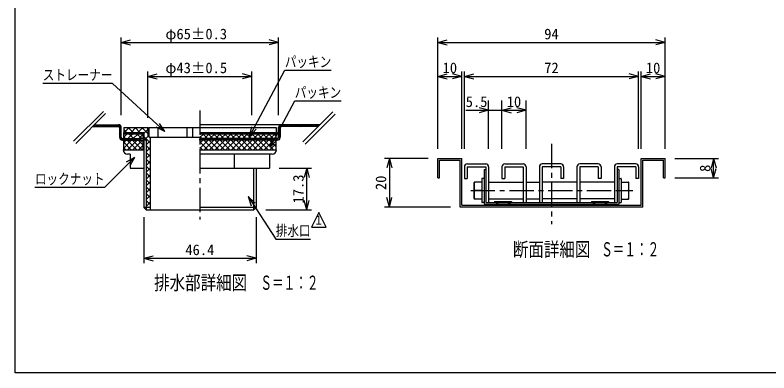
# Model space of a CAD drawing. Units: millimetres, scale not verified, with parts at other scales. Extents: x -819 to 819, y -558 to 522.
# Drawn here: x -819 to 116, y -558 to -114 of the extents above; entities that cross this region are included whole.
import ezdxf
from ezdxf.enums import TextEntityAlignment as Align

# ---------------------------------------------------------------- set-up
doc = ezdxf.new("R2010")
doc.units = ezdxf.units.MM
doc.header["$LTSCALE"] = 6
doc.linetypes.add('CHAIN1', pattern=[8, 5, -1, 1, -1])
for name, color, linetype in [('0-7_枠細線', 5, 'Continuous'), ('0-8_枠中線', 5, 'Continuous'), ('1-2_極細2', 2, 'Continuous'), ('1-3_細線2', 4, 'Continuous'), ('1-5_寸法2', 7, 'Continuous')]:
    doc.layers.add(name, color=color, linetype=linetype)
doc.styles.add('ＭＳ ゴシック', font='')
doc.styles.get('ＭＳ ゴシック').set_extended_font_data('MS Gothic')

msp = doc.modelspace()

# ---------------------------------------------------------------- linework, layer by layer
at = {"layer": '0-7_枠細線'}
for p, q in [((-442.357, -359.136), (-451.357, -377.136)), ((-433.357, -377.136), (-442.357, -359.136)), ((-451.357, -377.136), (-433.357, -377.136))]:
    msp.add_line(p, q, dxfattribs=at)
at = {"layer": '0-8_枠中線'}
msp.add_lwpolyline([(-819, -558), (-819, 522), (819, 522), (819, -558)], close=True, dxfattribs=at)
at = {"layer": '1-2_極細2', "linetype": 'CHAIN1'}
for p, q in [((-589.845, -232.664), (-589.845, -367.672)), ((-153.872, -273.924), (-153.872, -373.636)), ((-253.961, -331.872), (-52.813, -331.872))]:
    msp.add_line(p, q, dxfattribs=at)
at = {"layer": '1-2_極細2'}
for p, q in [((-709.544, -233.686), (-746.584, -270.726)), ((-706.715, -236.514), (-743.755, -273.554)), ((-425.023, -234.341), (-462.063, -271.382)), ((-422.195, -237.17), (-459.235, -274.21)), ((-722.573, -252.372), (-690.945, -252.372)), ((-720.769, -252.372), (-718.669, -250.272)), ((-720.473, -250.272), (-690.945, -250.272)), ((-718.648, -252.372), (-716.548, -250.272)), ((-716.526, -252.372), (-714.426, -250.272)), ((-714.405, -252.372), (-712.305, -250.272)), ((-712.284, -252.372), (-710.184, -250.272)), ((-710.162, -252.372), (-708.062, -250.272)), ((-708.041, -252.372), (-705.941, -250.272)), ((-705.92, -252.372), (-703.82, -250.272)), ((-703.798, -252.372), (-701.698, -250.272)), ((-701.677, -252.372), (-699.577, -250.272)), ((-699.556, -252.372), (-697.456, -250.272)), ((-697.434, -252.372), (-695.334, -250.272)), ((-695.313, -252.372), (-693.213, -250.272)), ((-693.192, -252.372), (-691.092, -250.272)), ((-691.07, -252.372), (-689.345, -250.647)), ((-689.666, -253.089), (-688.164, -251.587)), ((-440.954, -250.272), (-589.845, -250.272)), ((-492.345, -253.958), (-488.66, -250.272)), ((-443.054, -252.372), (-488.745, -252.372)), ((-488.638, -252.372), (-486.538, -250.272)), ((-486.517, -252.372), (-484.417, -250.272)), ((-484.396, -252.372), (-482.296, -250.272)), ((-482.274, -252.372), (-480.174, -250.272)), ((-480.153, -252.372), (-478.053, -250.272)), ((-478.032, -252.372), (-475.932, -250.272)), ((-475.91, -252.372), (-473.81, -250.272)), ((-473.789, -252.372), (-471.689, -250.272)), ((-471.668, -252.372), (-469.568, -250.272)), ((-469.546, -252.372), (-467.446, -250.272)), ((-467.425, -252.372), (-465.325, -250.272)), ((-465.304, -252.372), (-463.204, -250.272)), ((-463.182, -252.372), (-461.082, -250.272)), ((-461.061, -252.372), (-458.961, -250.272)), ((-458.94, -252.372), (-456.84, -250.272)), ((-456.819, -252.372), (-454.719, -250.272)), ((-454.697, -252.372), (-452.597, -250.272)), ((-452.576, -252.372), (-450.476, -250.272)), ((-450.455, -252.372), (-448.355, -250.272)), ((-448.333, -252.372), (-446.233, -250.272)), ((-446.212, -252.372), (-444.112, -250.272)), ((-444.091, -252.372), (-441.991, -250.272)), ((-689.445, -254.99), (-687.453, -252.997)), ((-689.445, -253.872), (-689.445, -265.872)), ((-689.445, -257.111), (-687.345, -255.011)), ((-689.445, -259.232), (-687.345, -257.132)), ((-689.445, -261.353), (-687.345, -259.253)), ((-689.445, -263.475), (-687.345, -261.375)), ((-687.345, -265.872), (-687.345, -253.872)), ((-684.345, -256.743), (-681.216, -259.872)), ((-684.345, -265.756), (-679.961, -261.372)), ((-683.552, -259.872), (-677.552, -253.872)), ((-679.173, -267.372), (-673.173, -261.372)), ((-678.73, -253.872), (-672.73, -259.872)), ((-678.019, -261.372), (-672.019, -267.372)), ((-675.067, -259.872), (-669.067, -253.872)), ((-672.385, -267.372), (-666.385, -261.372)), ((-670.245, -253.872), (-664.245, -259.872)), ((-667.836, -261.372), (-661.836, -267.372)), ((-666.582, -259.872), (-660.582, -253.872)), ((-661.76, -253.872), (-654.345, -261.287)), ((-659.445, -261.221), (-654.345, -256.121)), ((-589.845, -266.291), (-584.926, -261.372)), ((-586.378, -261.372), (-580.378, -267.372)), ((-584.138, -267.372), (-578.138, -261.372)), ((-579.589, -261.372), (-573.589, -267.372)), ((-577.35, -267.372), (-571.35, -261.372)), ((-572.801, -261.372), (-566.801, -267.372)), ((-570.561, -267.372), (-564.561, -261.372)), ((-566.013, -261.372), (-560.013, -267.372)), ((-563.773, -267.372), (-557.773, -261.372)), ((-559.225, -261.372), (-553.225, -267.372)), ((-556.985, -267.372), (-550.985, -261.372)), ((-552.436, -261.372), (-546.436, -267.372)), ((-550.197, -267.372), (-544.197, -261.372)), ((-545.648, -261.372), (-539.648, -267.372)), ((-543.409, -267.372), (-537.409, -261.372)), ((-538.86, -261.372), (-532.86, -267.372)), ((-536.62, -267.372), (-530.62, -261.372)), ((-532.072, -261.372), (-526.072, -267.372)), ((-529.832, -267.372), (-523.832, -261.372)), ((-525.284, -261.372), (-519.284, -267.372)), ((-523.044, -267.372), (-517.044, -261.372)), ((-518.495, -261.372), (-512.495, -267.372)), ((-516.256, -267.372), (-510.256, -261.372)), ((-511.707, -261.372), (-505.707, -267.372)), ((-509.467, -267.372), (-503.467, -261.372)), ((-504.919, -261.372), (-498.919, -267.372)), ((-502.679, -267.372), (-496.679, -261.372)), ((-498.131, -261.372), (-495.345, -264.158)), ((-492.345, -265.872), (-492.345, -253.872)), ((-492.345, -256.079), (-490.245, -253.979)), ((-492.345, -258.2), (-490.245, -256.1)), ((-492.345, -260.322), (-490.245, -258.222)), ((-492.345, -262.443), (-490.245, -260.343)), ((-490.245, -253.872), (-490.245, -265.872)), ((-689.445, -265.596), (-687.345, -263.496)), ((-689.112, -267.385), (-687.345, -265.617)), ((-688.201, -268.595), (-686.706, -267.1)), ((-686.822, -269.337), (-684.857, -267.372)), ((-685.845, -267.372), (-663.345, -267.372)), ((-684.836, -269.472), (-682.736, -267.372)), ((-684.345, -265.228), (-682.201, -267.372)), ((-684.345, -279.333), (-674.485, -269.472)), ((-684.345, -272.544), (-681.273, -269.472)), ((-682.715, -269.472), (-680.615, -267.372)), ((-680.593, -269.472), (-678.493, -267.372)), ((-680.101, -269.472), (-668.101, -281.472)), ((-679.697, -281.472), (-667.697, -269.472)), ((-678.472, -269.472), (-676.372, -267.372)), ((-676.351, -269.472), (-674.251, -267.372)), ((-674.229, -269.472), (-672.129, -267.372)), ((-673.313, -269.472), (-661.313, -281.472)), ((-672.908, -281.472), (-660.908, -269.472)), ((-672.108, -269.472), (-670.008, -267.372)), ((-669.987, -269.472), (-667.887, -267.372)), ((-667.865, -269.472), (-665.765, -267.372)), ((-666.524, -269.472), (-660.345, -275.652)), ((-665.744, -269.472), (-663.644, -267.372)), ((-665.597, -267.372), (-660.345, -262.121)), ((-663.623, -269.472), (-663.345, -269.195)), ((-659.445, -264.673), (-651.345, -272.773)), ((-658.611, -268.872), (-654.078, -264.339)), ((-656.445, -275.191), (-651.345, -270.091)), ((-589.845, -264.693), (-587.166, -267.372)), ((-493.845, -267.372), (-589.845, -267.372)), ((-589.845, -279.868), (-579.45, -269.472)), ((-589.845, -273.079), (-586.238, -269.472)), ((-585.066, -269.472), (-573.066, -281.472)), ((-584.661, -281.472), (-572.661, -269.472)), ((-578.278, -269.472), (-566.278, -281.472)), ((-577.873, -281.472), (-565.873, -269.472)), ((-571.489, -269.472), (-559.489, -281.472)), ((-571.085, -281.472), (-559.085, -269.472)), ((-564.701, -269.472), (-552.701, -281.472)), ((-564.297, -281.472), (-552.297, -269.472)), ((-557.913, -269.472), (-545.913, -281.472)), ((-557.509, -281.472), (-545.509, -269.472)), ((-551.125, -269.472), (-539.125, -281.472)), ((-550.72, -281.472), (-538.72, -269.472)), ((-544.336, -269.472), (-532.336, -281.472)), ((-543.932, -281.472), (-531.932, -269.472)), ((-537.548, -269.472), (-525.548, -281.472)), ((-537.144, -281.472), (-525.144, -269.472)), ((-530.76, -269.472), (-518.76, -281.472)), ((-530.356, -281.472), (-518.356, -269.472)), ((-523.972, -269.472), (-511.972, -281.472)), ((-523.567, -281.472), (-511.567, -269.472)), ((-517.184, -269.472), (-505.184, -281.472)), ((-516.779, -281.472), (-504.779, -269.472)), ((-516.345, -269.472), (-516.345, -267.372)), ((-516.345, -269.472), (-514.245, -267.372)), ((-514.224, -269.472), (-512.124, -267.372)), ((-512.102, -269.472), (-510.002, -267.372)), ((-510.395, -269.472), (-498.395, -281.472)), ((-509.991, -281.472), (-497.991, -269.472)), ((-509.981, -269.472), (-507.881, -267.372)), ((-507.86, -269.472), (-505.76, -267.372)), ((-505.738, -269.472), (-503.638, -267.372)), ((-503.617, -269.472), (-501.517, -267.372)), ((-503.607, -269.472), (-495.345, -277.735)), ((-501.496, -269.472), (-499.396, -267.372)), ((-499.374, -269.472), (-497.274, -267.372)), ((-497.253, -269.472), (-495.153, -267.372)), ((-496.819, -269.472), (-495.345, -270.946)), ((-495.891, -267.372), (-495.345, -266.826)), ((-495.132, -269.472), (-490.245, -264.586)), ((-492.878, -269.34), (-490.377, -266.839)), ((-492.345, -264.564), (-490.245, -262.464)), ((-684.345, -272.017), (-674.889, -281.472)), ((-684.345, -278.805), (-681.677, -281.472)), ((-666.12, -281.472), (-660.345, -275.697)), ((-656.445, -276.158), (-651.345, -281.258)), ((-656.445, -283.677), (-651.345, -278.577)), ((-589.845, -271.482), (-579.854, -281.472)), ((-589.845, -278.27), (-586.642, -281.472)), ((-503.203, -281.472), (-495.345, -273.615)), ((-496.414, -281.472), (-495.345, -280.403)), ((-656.445, -284.643), (-651.345, -289.743)), ((-656.445, -292.162), (-651.345, -287.062)), ((-656.445, -293.128), (-651.345, -298.228)), ((-656.445, -300.647), (-651.345, -295.547)), ((-294.872, -316.272), (-294.872, -292.272)), ((-294.872, -292.272), (-264.872, -292.272)), ((-292.772, -316.272), (-292.772, -294.372)), ((-292.772, -294.372), (-266.972, -294.372)), ((-266.972, -352.272), (-266.972, -294.372)), ((-264.872, -350.172), (-264.872, -292.272)), ((-42.872, -350.172), (-42.872, -292.272)), ((-42.872, -292.272), (-12.872, -292.272)), ((-40.772, -352.272), (-40.772, -294.372)), ((-40.772, -294.372), (-14.972, -294.372)), ((-14.972, -316.272), (-14.972, -294.372)), ((-12.872, -316.272), (-12.872, -292.272)), ((-656.445, -301.614), (-651.345, -306.714)), ((-656.445, -309.132), (-651.345, -304.032)), ((-237.272, -305.772), (-235.472, -305.772)), ((-70.472, -305.772), (-72.272, -305.772)), ((-70.472, -305.772), (-70.472, -348.672)), ((-656.445, -310.099), (-651.345, -315.199)), ((-656.445, -317.618), (-651.345, -312.518)), ((-294.872, -316.272), (-292.772, -316.272)), ((-14.972, -316.272), (-12.872, -316.272)), ((-656.445, -318.584), (-651.345, -323.684)), ((-656.445, -326.103), (-651.345, -321.003)), ((-656.445, -327.07), (-651.345, -332.17)), ((-656.445, -334.588), (-651.345, -329.488)), ((-656.445, -335.555), (-651.345, -340.655)), ((-240.262, -331.872), (-249.276, -331.872)), ((-67.482, -331.872), (-58.468, -331.872)), ((-656.445, -343.074), (-651.345, -337.974)), ((-656.445, -344.04), (-651.345, -349.14)), ((-224.372, -345.372), (-224.372, -346.872)), ((-224.372, -345.372), (-203.372, -345.372)), ((-224.372, -345.6), (-203.372, -345.6)), ((-203.372, -345.372), (-203.372, -346.872)), ((-104.372, -345.372), (-104.372, -346.872)), ((-104.372, -345.372), (-83.372, -345.372)), ((-104.372, -345.6), (-83.372, -345.6)), ((-83.372, -345.372), (-83.372, -346.872)), ((-656.445, -351.559), (-651.345, -346.459)), ((-656.445, -352.525), (-656.098, -352.872)), ((-40.772, -352.272), (-266.972, -352.272)), ((-264.872, -350.172), (-42.872, -350.172)), ((-235.472, -346.872), (-72.272, -346.872)), ((-224.372, -346.2), (-203.372, -346.2)), ((-224.372, -346.8), (-203.372, -346.8)), ((-224.372, -348.672), (-224.372, -350.172)), ((-224.372, -349.2), (-203.372, -349.2)), ((-224.372, -349.8), (-203.372, -349.8)), ((-224.372, -350.172), (-203.372, -350.172)), ((-222.122, -346.872), (-222.122, -348.672)), ((-222.122, -347.4), (-220.622, -347.4)), ((-222.122, -348), (-220.622, -348)), ((-222.122, -348.6), (-220.622, -348.6)), ((-220.622, -346.872), (-220.622, -348.672)), ((-207.122, -346.872), (-207.122, -348.672)), ((-207.122, -347.4), (-205.622, -347.4)), ((-207.122, -348), (-205.622, -348)), ((-207.122, -348.6), (-205.622, -348.6)), ((-205.622, -346.872), (-205.622, -348.672)), ((-203.372, -348.672), (-203.372, -350.172)), ((-104.372, -346.2), (-83.372, -346.2)), ((-104.372, -346.8), (-83.372, -346.8)), ((-104.372, -348.672), (-104.372, -350.172)), ((-104.372, -349.2), (-83.372, -349.2)), ((-104.372, -349.8), (-83.372, -349.8)), ((-104.372, -350.172), (-83.372, -350.172)), ((-102.122, -346.872), (-102.122, -348.672)), ((-102.122, -347.4), (-100.622, -347.4)), ((-102.122, -348), (-100.622, -348)), ((-102.122, -348.6), (-100.622, -348.6)), ((-100.622, -346.872), (-100.622, -348.672)), ((-87.122, -346.872), (-87.122, -348.672)), ((-87.122, -347.4), (-85.622, -347.4)), ((-87.122, -348), (-85.622, -348)), ((-87.122, -348.6), (-85.622, -348.6)), ((-85.622, -346.872), (-85.622, -348.672)), ((-83.372, -348.672), (-83.372, -350.172))]:
    msp.add_line(p, q, dxfattribs=at)
for points in [[(-685.845, -269.472), (-663.345, -269.472), (-663.345, -267.372)], [(-493.845, -269.472), (-589.845, -269.472), (-589.845, -267.372)], [(-237.272, -305.772), (-237.272, -348.672), (-70.472, -348.672)]]:
    msp.add_lwpolyline(points, dxfattribs=at)
for centre, radius, start, end in [((-690.945, -253.872), 3.6, 0, 90), ((-690.945, -253.872), 1.5, 0, 90), ((-488.745, -253.872), 3.6, 90, 180), ((-488.745, -253.872), 1.5, 90, 180), ((-685.845, -265.872), 3.6, 180, 270), ((-685.845, -265.872), 1.5, 180, 270), ((-493.845, -265.872), 1.5, 270, 360), ((-493.845, -265.872), 3.6, 270, 360), ((-226.602, -326.622), 23.274, 166.96433, 193.03802), ((-81.142, -326.622), 23.274, 346.96198, 13.03567), ((-226.602, -337.123), 23.274, 166.96198, 193.03567), ((-81.142, -337.123), 23.274, 346.96433, 13.03802)]:
    msp.add_arc(centre, radius, start, end, dxfattribs=at)
at = {"layer": '1-3_細線2'}
for p, q in [((-684.345, -253.872), (-654.345, -253.872)), ((-684.345, -253.872), (-684.345, -259.872)), ((-684.345, -259.872), (-659.445, -259.872)), ((-684.345, -261.372), (-684.345, -259.872)), ((-684.345, -267.372), (-684.345, -261.372)), ((-660.345, -267.372), (-660.345, -261.372)), ((-659.445, -259.872), (-659.445, -352.872)), ((-654.345, -255.672), (-654.345, -253.872)), ((-652.545, -253.872), (-654.345, -255.672)), ((-654.345, -255.672), (-654.345, -264.072)), ((-652.545, -265.872), (-652.545, -253.872)), ((-652.545, -253.872), (-589.845, -253.872)), ((-641.895, -253.872), (-641.895, -265.872)), ((-605.895, -253.872), (-605.895, -265.872)), ((-599.145, -253.872), (-599.145, -265.872)), ((-589.845, -253.872), (-495.345, -253.872)), ((-589.845, -259.872), (-495.345, -259.872)), ((-589.845, -261.372), (-495.345, -261.372)), ((-495.345, -253.872), (-495.345, -259.872)), ((-495.345, -261.372), (-495.345, -259.872)), ((-495.345, -267.372), (-495.345, -261.372)), ((-684.345, -267.372), (-660.345, -267.372)), ((-684.345, -269.472), (-660.345, -269.472)), ((-684.345, -281.472), (-684.345, -269.472)), ((-660.345, -281.472), (-660.345, -269.472)), ((-652.545, -265.872), (-654.345, -264.072)), ((-652.545, -265.872), (-589.845, -265.872)), ((-589.845, -267.372), (-495.345, -267.372)), ((-495.345, -281.472), (-495.345, -269.472)), ((-684.945, -281.472), (-659.445, -281.472)), ((-684.345, -281.472), (-659.445, -281.472)), ((-676.095, -286.872), (-679.545, -286.872)), ((-676.095, -286.872), (-676.095, -303.972)), ((-589.845, -281.472), (-494.745, -281.472)), ((-500.145, -286.872), (-589.845, -286.872)), ((-546.72, -303.972), (-546.72, -286.872)), ((-503.595, -286.872), (-503.595, -303.972)), ((-258.272, -298.872), (-235.472, -298.872)), ((-211.772, -298.872), (-188.972, -298.872)), ((-142.472, -298.872), (-165.272, -298.872)), ((-95.972, -298.872), (-118.772, -298.872)), ((-49.472, -298.872), (-72.272, -298.872)), ((-676.095, -303.972), (-659.445, -303.972)), ((-589.845, -303.972), (-503.595, -303.972)), ((-523.245, -303.972), (-523.245, -355.872)), ((-520.245, -303.972), (-520.245, -352.872)), ((-261.872, -302.472), (-261.872, -316.872)), ((-258.272, -302.472), (-235.472, -302.472)), ((-258.272, -302.472), (-258.272, -316.872)), ((-235.472, -302.472), (-235.472, -346.872)), ((-231.872, -302.472), (-231.872, -346.872)), ((-215.372, -302.472), (-215.372, -316.872)), ((-211.772, -302.472), (-211.772, -316.872)), ((-185.372, -302.472), (-185.372, -346.872)), ((-168.872, -302.472), (-168.872, -346.872)), ((-142.472, -302.472), (-142.472, -316.872)), ((-138.872, -302.472), (-138.872, -316.872)), ((-122.372, -302.472), (-122.372, -346.872)), ((-95.972, -302.472), (-118.772, -302.472)), ((-118.772, -302.472), (-118.772, -346.872)), ((-95.972, -302.472), (-95.972, -316.872)), ((-92.372, -302.472), (-92.372, -316.872)), ((-75.872, -302.472), (-75.872, -346.872)), ((-72.272, -302.472), (-72.272, -346.872)), ((-49.472, -302.472), (-72.272, -302.472)), ((-49.472, -302.472), (-49.472, -316.872)), ((-45.872, -302.472), (-45.872, -316.872)), ((-261.872, -316.872), (-258.272, -316.872)), ((-240.262, -317.472), (-240.262, -333.372)), ((-237.272, -316.872), (-239.662, -316.872)), ((-215.372, -316.872), (-211.772, -316.872)), ((-138.872, -316.872), (-142.472, -316.872)), ((-92.372, -316.872), (-95.972, -316.872)), ((-70.472, -316.872), (-68.082, -316.872)), ((-67.482, -317.472), (-67.482, -346.272)), ((-45.872, -316.872), (-49.472, -316.872)), ((-249.876, -341.772), (-249.876, -321.972)), ((-240.262, -321.372), (-249.276, -321.372)), ((-231.872, -321.522), (-188.972, -321.522)), ((-185.372, -321.522), (-168.872, -321.522)), ((-122.372, -321.522), (-165.272, -321.522)), ((-75.872, -321.522), (-118.772, -321.522)), ((-72.272, -324.117), (-72.272, -336.027)), ((-67.482, -321.372), (-58.468, -321.372)), ((-57.868, -341.772), (-57.868, -321.972)), ((-240.262, -333.372), (-240.262, -346.272)), ((-240.262, -342.372), (-249.276, -342.372)), ((-231.872, -342.222), (-188.972, -342.222)), ((-185.372, -342.222), (-168.872, -342.222)), ((-122.372, -342.222), (-165.272, -342.222)), ((-75.872, -342.222), (-118.772, -342.222)), ((-67.482, -342.372), (-58.468, -342.372)), ((-651.345, -352.872), (-659.445, -352.872)), ((-656.445, -355.872), (-659.445, -352.872)), ((-520.245, -352.872), (-589.845, -352.872)), ((-523.245, -355.872), (-520.245, -352.872)), ((-237.272, -346.872), (-239.662, -346.872)), ((-235.472, -346.872), (-231.872, -346.872)), ((-188.972, -346.872), (-185.372, -346.872)), ((-168.872, -346.872), (-165.272, -346.872)), ((-122.372, -346.872), (-118.772, -346.872)), ((-75.872, -346.872), (-72.272, -346.872)), ((-70.472, -346.872), (-68.082, -346.872)), ((-656.445, -355.872), (-589.845, -355.872)), ((-589.845, -355.872), (-523.245, -355.872))]:
    msp.add_line(p, q, dxfattribs=at)
for points in [[(-684.345, -261.372), (-660.345, -261.372), (-660.345, -259.872)], [(-659.445, -268.872), (-656.445, -268.872), (-656.445, -355.872)], [(-652.545, -265.872), (-651.345, -265.872), (-651.345, -355.872)], [(-211.772, -302.472), (-188.972, -302.472), (-188.972, -346.872)], [(-142.472, -302.472), (-165.272, -302.472), (-165.272, -346.872)]]:
    msp.add_lwpolyline(points, dxfattribs=at)
for centre, radius, start, end in [((-679.545, -281.472), 5.4, 180, 270), ((-500.145, -281.472), 5.4, 270, 360), ((-258.272, -302.472), 3.6, 90, 180), ((-235.472, -302.472), 3.6, 0, 90), ((-211.772, -302.472), 3.6, 90, 180), ((-188.972, -302.472), 3.6, 0, 90), ((-165.272, -302.472), 3.6, 90, 180), ((-142.472, -302.472), 3.6, 0, 90), ((-118.772, -302.472), 3.6, 90, 180), ((-95.972, -302.472), 3.6, 0, 90), ((-72.272, -302.472), 3.6, 90, 180), ((-49.472, -302.472), 3.6, 0, 90), ((-239.662, -317.472), 0.6, 90, 180), ((-68.082, -317.472), 0.6, 0, 90), ((-249.276, -321.972), 0.6, 90, 180), ((-58.468, -321.972), 0.6, 0, 90), ((-249.276, -341.772), 0.6, 180, 270), ((-58.468, -341.772), 0.6, 270, 360), ((-239.662, -346.272), 0.6, 180, 270), ((-68.082, -346.272), 0.6, 270, 360)]:
    msp.add_arc(centre, radius, start, end, dxfattribs=at)
at = {"layer": '1-5_寸法2'}
for p, q in [((-687.345, -238.272), (-687.345, -142.272)), ((-687.345, -148.272), (-675.754, -145.167)), ((-687.345, -148.272), (-675.754, -151.378)), ((-687.345, -148.272), (-492.345, -148.272)), ((-492.345, -148.272), (-503.936, -145.167)), ((-492.345, -148.272), (-503.936, -151.378)), ((-492.345, -238.272), (-492.345, -142.272)), ((-294.872, -280.272), (-294.872, -142.272)), ((-294.872, -148.272), (-283.281, -145.167)), ((-294.872, -148.272), (-283.281, -151.378)), ((-294.872, -148.272), (-12.872, -148.272)), ((-12.872, -148.272), (-24.463, -145.167)), ((-12.872, -148.272), (-24.463, -151.378)), ((-12.872, -280.272), (-12.872, -142.272)), ((-654.345, -241.872), (-654.345, -184.272)), ((-525.345, -238.272), (-525.345, -184.272)), ((-294.872, -280.272), (-294.872, -184.272)), ((-264.872, -280.272), (-264.872, -184.272)), ((-261.872, -280.272), (-261.872, -184.272)), ((-45.872, -280.272), (-45.872, -184.272)), ((-42.872, -280.272), (-42.872, -184.272)), ((-12.872, -280.272), (-12.872, -184.272)), ((-654.345, -190.272), (-642.754, -187.167)), ((-654.345, -190.272), (-642.754, -193.378)), ((-654.345, -190.272), (-525.345, -190.272)), ((-525.345, -190.272), (-536.936, -187.167)), ((-525.345, -190.272), (-536.936, -193.378)), ((-294.872, -190.272), (-283.281, -187.167)), ((-294.872, -190.272), (-283.281, -193.378)), ((-294.872, -190.272), (-264.872, -190.272)), ((-264.872, -190.272), (-276.463, -187.167)), ((-264.872, -190.272), (-276.463, -193.378)), ((-261.872, -190.272), (-250.281, -187.167)), ((-261.872, -190.272), (-250.281, -193.378)), ((-261.872, -190.272), (-45.872, -190.272)), ((-45.872, -190.272), (-57.463, -187.167)), ((-45.872, -190.272), (-57.463, -193.378)), ((-42.872, -190.272), (-31.281, -187.167)), ((-42.872, -190.272), (-31.281, -193.378)), ((-42.872, -190.272), (-12.872, -190.272)), ((-12.872, -190.272), (-24.463, -187.167)), ((-12.872, -190.272), (-24.463, -193.378)), ((-231.872, -280.272), (-231.872, -220.272)), ((-215.372, -280.272), (-215.372, -220.272)), ((-185.372, -280.272), (-185.372, -220.272)), ((-260.237, -232.272), (-215.372, -232.272)), ((-231.872, -232.272), (-243.463, -229.167)), ((-231.872, -232.272), (-243.463, -235.378)), ((-215.372, -232.272), (-203.781, -229.167)), ((-215.372, -232.272), (-203.781, -235.378)), ((-215.372, -232.272), (-185.372, -232.272)), ((-185.372, -232.272), (-196.963, -229.167)), ((-185.372, -232.272), (-196.963, -235.378)), ((-633.475, -258.817), (-639.884, -248.671)), ((-633.475, -258.817), (-644.098, -253.235)), ((-528.201, -264.672), (-525.49, -252.983)), ((-528.201, -264.672), (-520.008, -255.905)), ((-502.756, -278.045), (-500.045, -266.355)), ((-502.756, -278.045), (-494.563, -269.277)), ((-670.807, -290.751), (-681.199, -296.751)), ((-670.807, -290.751), (-676.807, -301.143)), ((-306.872, -292.272), (-360.872, -292.272)), ((-354.872, -292.272), (-357.978, -303.864)), ((-354.872, -292.272), (-351.766, -303.864)), ((-354.872, -292.272), (-354.872, -352.272)), ((-0.872, -292.272), (53.128, -292.272)), ((47.128, -292.272), (44.022, -303.864)), ((47.128, -292.272), (50.234, -303.864)), ((47.128, -316.272), (47.128, -292.272)), ((-491.595, -303.972), (-451.245, -303.972)), ((-457.245, -303.972), (-460.351, -315.564)), ((-457.245, -303.972), (-454.139, -315.564)), ((-457.245, -355.872), (-457.245, -303.972)), ((47.128, -316.272), (44.022, -304.681)), ((47.128, -316.272), (50.234, -304.681)), ((-0.872, -316.272), (53.128, -316.272)), ((-530.082, -339.435), (-521.159, -347.459)), ((-530.082, -339.435), (-526.366, -350.846)), ((-457.245, -355.872), (-460.351, -344.281)), ((-457.245, -355.872), (-454.139, -344.281)), ((-354.872, -352.272), (-357.978, -340.681)), ((-354.872, -352.272), (-351.766, -340.681)), ((-278.972, -352.272), (-360.872, -352.272)), ((-508.245, -355.872), (-451.245, -355.872)), ((-659.445, -364.882), (-659.445, -421.872)), ((-520.245, -364.882), (-520.245, -421.872)), ((-659.445, -415.872), (-647.854, -412.767)), ((-659.445, -415.872), (-647.854, -418.978)), ((-659.445, -415.872), (-520.245, -415.872)), ((-520.245, -415.872), (-531.836, -412.767)), ((-520.245, -415.872), (-531.836, -418.978))]:
    msp.add_line(p, q, dxfattribs=at)
for points in [[(-528.201, -264.672), (-484.538, -182.755), (-426.938, -182.755)], [(-633.475, -258.817), (-698.257, -198.993), (-784.657, -198.993)], [(-502.756, -278.045), (-472.234, -220.782), (-414.634, -220.782)], [(-670.807, -290.751), (-708.065, -328.008), (-794.465, -328.008)], [(-530.082, -339.435), (-495.771, -392.192), (-452.571, -392.192)]]:
    msp.add_lwpolyline(points, dxfattribs=at)

# ---------------------------------------------------------------- texts
at = {"layer": '0-7_枠細線', "style": 'ＭＳ ゴシック'}
for s, height, width, p in [('１', 11, 0.8, (-448.519, -377.504)), ('断面詳細図', 17.6, 0.8, (-201.709, -418.943)), ('Ｓ＝１：２', 17.6, 0.6, (-92.314, -418.798)), ('排水部詳細図', 17.6, 0.8, (-646.561, -460.248)), ('Ｓ＝１：２', 17.6, 0.6, (-514.835, -460.248))]:
    msp.add_text(s, height=height, dxfattribs=dict(at, width=width)).set_placement(p, align=Align.BOTTOM_LEFT)
at = {"layer": '1-5_寸法2', "style": 'ＭＳ ゴシック'}
for s, p in [('φ65±0.3', (-632.595, -148.272)), ('94', (-162.872, -148.272)), ('φ43±0.5', (-632.595, -190.272)), ('10', (-288.872, -190.272)), ('72', (-162.872, -190.272)), ('10', (-36.872, -190.272)), ('5.5', (-260.237, -232.272)), ('10', (-209.372, -232.272)), ('46.4', (-607.845, -415.872))]:
    msp.add_text(s, height=13.2, dxfattribs=at).set_placement(p, align=Align.BOTTOM_LEFT)
at = {"layer": '1-5_寸法2', "style": 'ＭＳ ゴシック', "width": 0.8}
for s, p in [('パッキン', (-484.538, -182.755)), ('ストレーナー', (-784.657, -198.993)), ('パッキン', (-472.234, -220.782)), ('ロックナット', (-794.465, -328.008)), ('排水口', (-495.771, -392.192))]:
    msp.add_text(s, height=13.2, dxfattribs=at).set_placement(p, align=Align.BOTTOM_LEFT)
at = {"layer": '1-5_寸法2', "style": 'ＭＳ ゴシック'}
for s, p in [('8', (47.128, -308.772)), ('17.3', (-457.245, -347.922)), ('20', (-354.872, -331.272))]:
    msp.add_text(s, height=13.2, rotation=90, dxfattribs=at).set_placement(p, align=Align.BOTTOM_LEFT)

doc.saveas('drawing.dxf')
